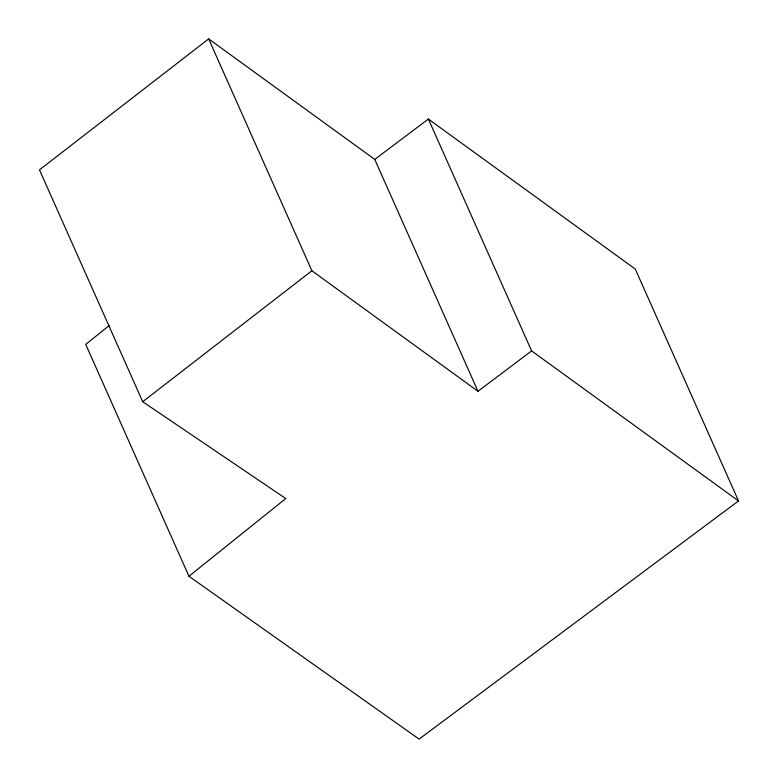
<?xml version="1.0" encoding="UTF-8"?>
<svg xmlns="http://www.w3.org/2000/svg" width="778" height="778" viewBox="0 0 778 778"><rect width="100%" height="100%" fill="white"/><g stroke="black" fill="none" stroke-linecap="round" stroke-linejoin="round"><path stroke-width="1.17" d="M109.221 325.535L85.726 344.401L188.957 576.255L419.109 739.1L738.526 500.935L635.295 269.081L428.386 119.063L374.753 159.412L208.669 38.9L39.474 169.867L142.705 401.72L285.759 498.542L188.957 576.255M142.705 401.72L311.89 270.754L477.974 391.266L531.617 350.917L738.526 500.935M428.386 119.063L531.617 350.917M374.753 159.412L477.974 391.266M208.669 38.9L311.89 270.754"/></g></svg>
